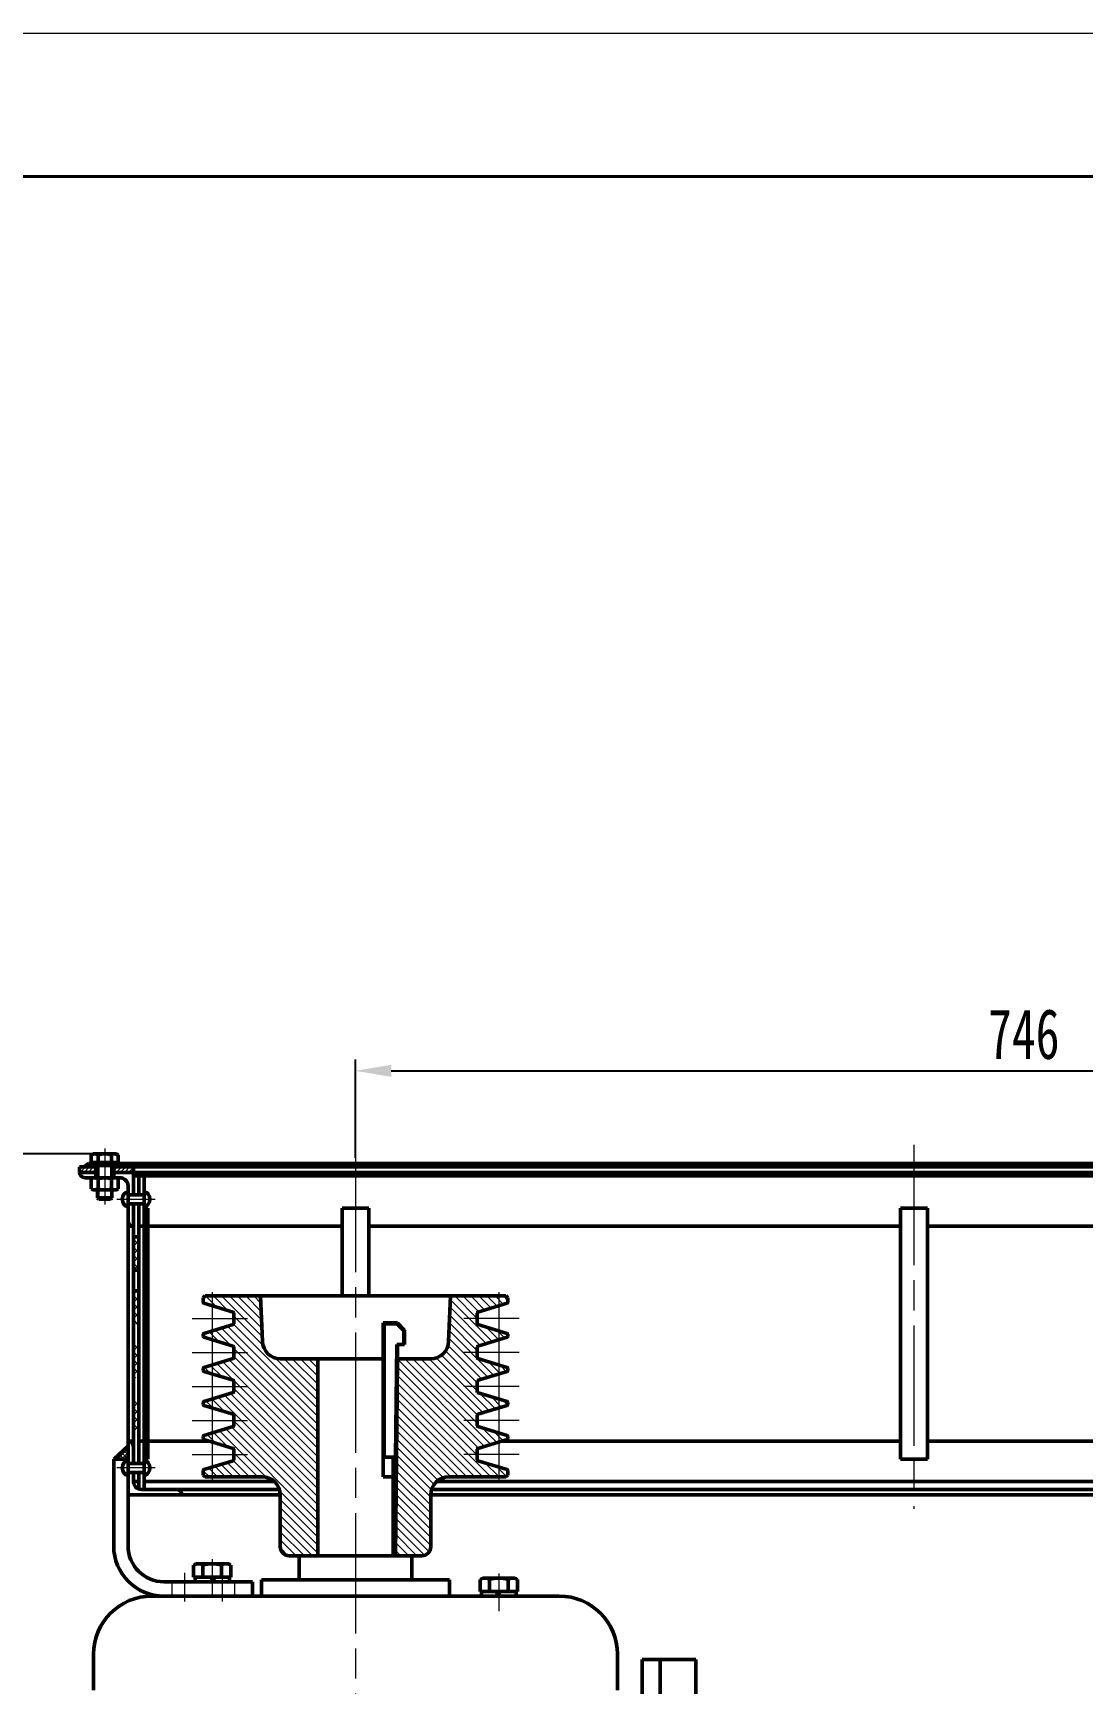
# Model space of a CAD drawing. Header units: millimetres. Extents: x 17368 to 100025, y -24769 to 12950.
# Drawn here: x 45430.4 to 45503.7, y -8836.5 to -8721.3 of the extents above; entities that cross this region are included whole.
import ezdxf

# ---------------------------------------------------------------- set-up
doc = ezdxf.new("R2010")
doc.units = ezdxf.units.MM
doc.header["$LTSCALE"] = 2.8
for name, pattern in [('AM_ISO08W050', [18, 12, -1.5, 3, -1.5]), ('AM_ISO08W050x2', [9, 6, -0.75, 1.5, -0.75]), ('YSYWPCG_HIDDEN', [0.375, 0.25, -0.125])]:
    doc.linetypes.add(name, pattern=pattern)
doc.layers.get('0').update_dxf_attribs({"lineweight": 50})
doc.layers.get('Defpoints').update_dxf_attribs({"lineweight": 50})
for name, color, linetype, lineweight in [('5', 5, 'Continuous', 40), ('9', 3, 'Continuous', 15), ('AM_0N', 7, 'Continuous', 50), ('AM_4N', 3, 'Continuous', 15), ('AM_7N', 4, 'AM_ISO08W050', 15), ('bhatch', 5, 'Continuous', 15), ('细实线', 5, 'Continuous', 15)]:
    doc.layers.add(name, color=color, linetype=linetype, lineweight=lineweight)
doc.styles.add('仿宋体', font='', dxfattribs={"width": 0.7, "height": 3.5})
doc.styles.get('仿宋体').set_extended_font_data('FangSong_GB2312')
doc.dimstyles.new('ISO-25', dxfattribs={"dimtxt": 3.5, "dimasz": 2.5, "dimexe": 1.25, "dimexo": 0.625, "dimtad": 1, "dimdsep": 46, "dimtxsty": '仿宋体', "dimcen": 2.5, "dimadec": 0, "dimazin": 0, "dimtfac": 1, "dimtmove": 0, "dimatfit": 1, "dimfxl": 0, "dimarcsym": 0})

# ---------------------------------------------------------------- blocks, each defined once
blk = doc.blocks.new('*D1254')
at = {"layer": 'Defpoints', "color": 0, "lineweight": 15}
for p in [(45360.08, -8799.55), (45435.41, -8799.55), (45464.29, -9383.66)]:
    blk.add_point(p, dxfattribs=at)
at = {"layer": '细实线', "color": 0, "lineweight": -2}
for p, q in [((45434.79, -8799.55), (45359.28, -8799.55)), ((45360.08, -9381.16), (45360.08, -8802.05)), ((45463.66, -9383.66), (45359.28, -9383.66))]:
    blk.add_line(p, q, dxfattribs=at)
at = {"layer": '细实线', "color": 0, "lineweight": 15}
for points in [[(45359.66, -8802.05), (45360.5, -8802.05), (45360.08, -8799.55)], [(45359.66, -9381.16), (45360.5, -9381.16), (45360.08, -9383.66)]]:
    blk.add_solid(points, dxfattribs=at)
at = {"layer": '细实线', "color": 0, "lineweight": 15, "insert": (45357.53, -9091.6), "char_height": 3.5, "attachment_point": 5, "rotation": 90, "style": '仿宋体'}
blk.add_mtext('～4670', dxfattribs=at)
blk = doc.blocks.new('*D1310')
at = {"layer": 'Defpoints', "color": 0, "lineweight": 15}
for p in [(45546.16, -8793.75), (45452.91, -8800.46), (45546.16, -8803.56)]:
    blk.add_point(p, dxfattribs=at)
at = {"layer": '细实线', "color": 0, "lineweight": -2}
for p, q in [((45452.91, -8799.83), (45452.91, -8792.95)), ((45455.41, -8793.75), (45543.66, -8793.75)), ((45546.16, -8802.93), (45546.16, -8792.95))]:
    blk.add_line(p, q, dxfattribs=at)
at = {"layer": '细实线', "color": 0, "lineweight": 15}
for points in [[(45455.41, -8793.33), (45455.41, -8794.17), (45452.91, -8793.75)], [(45543.66, -8793.33), (45543.66, -8794.17), (45546.16, -8793.75)]]:
    blk.add_solid(points, dxfattribs=at)
at = {"layer": '细实线', "color": 0, "lineweight": 15, "insert": (45499.54, -8791.2), "char_height": 3.5, "attachment_point": 5, "style": '仿宋体'}
blk.add_mtext('746', dxfattribs=at)

msp = doc.modelspace()

# ---------------------------------------------------------------- hatches: boundary and pattern name
at = {"layer": 'bhatch', "lineweight": 15}
h = msp.add_hatch(dxfattribs=at)
h.set_pattern_fill('ANSI31', color=256, scale=0.125, angle=-90, style=0)
h.set_pattern_definition([(315, (45564.34146, -4533.8406), (0.280633004, 0.280633004), [])])
h.paths.add_polyline_path([(45462.91271, -8810.14745), (45463.49348, -8809.96989, 0.329750547), (45463.53771, -8809.91012), (45463.53771, -8809.58495), (45463.41271, -8809.45995), (45462.91271, -8809.45995)])
h.paths.add_polyline_path([(45462.91271, -8811.89745), (45462.91271, -8812.52245), (45463.49348, -8812.34489, 0.329750547), (45463.53771, -8812.28512), (45463.53771, -8812.13478, 0.329750547), (45463.49348, -8812.07501)])
h.paths.add_polyline_path([(45462.91271, -8814.27245), (45462.91271, -8814.89745), (45463.49348, -8814.71989, 0.329750547), (45463.53771, -8814.66012), (45463.53771, -8814.50978, 0.329750547), (45463.49348, -8814.45001)])
h.paths.add_polyline_path([(45462.91271, -8816.64745), (45462.91271, -8817.27245), (45463.49348, -8817.09489, 0.329750547), (45463.53771, -8817.03512), (45463.53771, -8816.88478, 0.329750547), (45463.49348, -8816.82501)])
h.paths.add_polyline_path([(45463.49348, -8819.46989, 0.329750547), (45463.53771, -8819.41012), (45463.53771, -8819.25978, 0.329750547), (45463.49348, -8819.20001), (45462.91271, -8819.02245), (45462.91271, -8819.64745)])
h.paths.add_polyline_path([(45462.91271, -8822.08495), (45463.41271, -8822.08495), (45463.53771, -8821.95995), (45463.53771, -8821.63478, 0.329750547), (45463.49348, -8821.57501), (45462.91271, -8821.39745)])
h.paths.add_polyline_path([(45462.91271, -8822.08495), (45462.91271, -8821.39745), (45461.45693, -8820.95237, -0.329750547), (45461.41271, -8820.89261), (45461.41271, -8820.15229, -0.329750547), (45461.45693, -8820.09252), (45462.91271, -8819.64745), (45462.91271, -8819.02245), (45461.45693, -8818.57737, -0.329750547), (45461.41271, -8818.51761), (45461.41271, -8817.77729, -0.329750547), (45461.45693, -8817.71752), (45462.91271, -8817.27245), (45462.91271, -8816.64745), (45461.41271, -8816.18885), (45461.41271, -8815.35605), (45462.91271, -8814.89745), (45462.91271, -8814.27245), (45461.45693, -8813.82737, -0.329750547), (45461.41271, -8813.76761), (45461.41271, -8813.02729, -0.329750547), (45461.45693, -8812.96752), (45462.91271, -8812.52245), (45462.91271, -8811.89745), (45461.45693, -8811.45237, -0.329750547), (45461.41271, -8811.39261), (45461.41271, -8810.65229, -0.329750547), (45461.45693, -8810.59252), (45462.91271, -8810.14745), (45462.91271, -8809.45995), (45459.53771, -8809.45995), (45459.41071, -8812.63491, -0.402551966), (45458.16171, -8813.83495), (45455.83771, -8813.83495), (45455.70021, -8827.58495), (45457.53771, -8827.58495, 0.414213562), (45458.16271, -8826.95995), (45458.16271, -8823.33495, -0.414213562), (45459.41271, -8822.08495)])
h.paths.add_polyline_path([(45450.28771, -8813.83495), (45447.6637, -8813.83495, -0.402551966), (45446.4147, -8812.63491), (45446.28771, -8809.45995), (45442.91271, -8809.45995), (45442.91271, -8810.14745), (45444.36848, -8810.59252, -0.329750547), (45444.41271, -8810.65229), (45444.41271, -8811.39261, -0.329750547), (45444.36848, -8811.45237), (45442.91271, -8811.89745), (45442.91271, -8812.52245), (45444.36848, -8812.96752, -0.329750547), (45444.41271, -8813.02729), (45444.41271, -8813.76761, -0.329750547), (45444.36848, -8813.82737), (45442.91271, -8814.27245), (45442.91271, -8814.89745), (45444.36848, -8815.34252, -0.329750547), (45444.41271, -8815.40229), (45444.41271, -8816.14261, -0.329750547), (45444.36848, -8816.20237), (45442.91271, -8816.64745), (45442.91271, -8817.27245), (45444.36848, -8817.71752, -0.329750547), (45444.41271, -8817.77729), (45444.41271, -8818.51761, -0.329750547), (45444.36848, -8818.57737), (45442.91271, -8819.02245), (45442.91271, -8819.64745), (45444.36848, -8820.09252, -0.329750547), (45444.41271, -8820.15229), (45444.41271, -8820.89261, -0.329750547), (45444.36848, -8820.95237), (45442.91271, -8821.39745), (45442.91271, -8822.08495), (45446.41271, -8822.08495, -0.414213562), (45447.66271, -8823.33495), (45447.66271, -8826.95995, 0.414213562), (45448.28771, -8827.58495), (45450.28771, -8827.58495)])
h.paths.add_polyline_path([(45442.91271, -8819.02245), (45442.33193, -8819.20001, 0.329750547), (45442.28771, -8819.25978), (45442.28771, -8819.41012, 0.329750547), (45442.33193, -8819.46989), (45442.91271, -8819.64745)])
h.paths.add_polyline_path([(45442.91271, -8821.39745), (45442.33193, -8821.57501, 0.329750547), (45442.28771, -8821.63478), (45442.28771, -8821.95995), (45442.41271, -8822.08495), (45442.91271, -8822.08495)])
h.paths.add_polyline_path([(45442.91271, -8816.64745), (45442.33193, -8816.82501, 0.329750547), (45442.28771, -8816.88478), (45442.28771, -8817.03512, 0.329750547), (45442.33193, -8817.09489), (45442.91271, -8817.27245)])
h.paths.add_polyline_path([(45442.91271, -8814.27245), (45442.33193, -8814.45001, 0.329750547), (45442.28771, -8814.50978), (45442.28771, -8814.66012, 0.329750547), (45442.33193, -8814.71989), (45442.91271, -8814.89745)])
h.paths.add_polyline_path([(45442.33193, -8812.07501, 0.329750547), (45442.28771, -8812.13478), (45442.28771, -8812.28512, 0.329750547), (45442.33193, -8812.34489), (45442.91271, -8812.52245), (45442.91271, -8811.89745)])
h.paths.add_polyline_path([(45442.91271, -8809.45995), (45442.41271, -8809.45995), (45442.28771, -8809.58495), (45442.28771, -8809.91012, 0.329750547), (45442.33193, -8809.96989), (45442.91271, -8810.14745)])
at = {"layer": '细实线', "lineweight": 15}
h = msp.add_hatch(dxfattribs=at)
h.set_pattern_fill('ANSI31', color=256, scale=0.0625, style=0)
h.set_pattern_definition([(45, (39897.96026, -6902.03883), (-0.140316502, 0.140316502), [])])
h.paths.add_polyline_path([(45433.66271, -8800.45995), (45433.66271, -8800.83495), (45434.78771, -8800.83495), (45434.78771, -8800.45995)])
h.paths.add_polyline_path([(45437.41271, -8800.83495), (45437.41271, -8800.45995), (45436.03771, -8800.45995), (45436.03771, -8800.83495)])
h = msp.add_hatch(dxfattribs=at)
h.set_pattern_fill('ANSI37', color=256, scale=0.025, style=0)
h.set_pattern_definition([(45, (39897.96026, -6902.03883), (-0.0561266008, 0.0561266008), []), (135, (39897.96026, -6902.03883), (-0.0561266008, -0.0561266008), [])])
h.paths.add_polyline_path([(45434.26963, -8800.20995), (45433.9643, -8800.45995), (45434.26963, -8800.45995)])
h = msp.add_hatch(dxfattribs=at)
h.set_pattern_fill('ANSI37', color=256, scale=0.625, style=0)
h.set_pattern_definition([(45, (39897.9603, -6902.0388), (-1.403165, 1.403165), []), (135, (39897.9603, -6902.0388), (-1.403165, -1.403165), [])])
h.paths.add_polyline_path([(45434.78771, -8800.20995), (45434.26963, -8800.20995), (45434.26963, -8800.45995), (45434.78771, -8800.45995)])
h.paths.add_polyline_path([(45452.91271, -8800.20995), (45437.03771, -8800.20995), (45436.03771, -8800.20995), (45436.03771, -8800.45995), (45437.41271, -8800.45995), (45442.41271, -8800.45995), (45452.91271, -8800.45995)])
h.paths.add_polyline_path([(45546.16271, -8800.20995), (45452.91271, -8800.20995), (45452.91271, -8800.45995), (45546.16271, -8800.45995)])
h.paths.add_polyline_path([(45594.18079, -8800.20995), (45593.66271, -8800.20995), (45593.66271, -8800.45995), (45594.18079, -8800.45995)])
h.paths.add_polyline_path([(45592.41271, -8800.20995), (45546.16271, -8800.20995), (45546.16271, -8800.45995), (45591.41271, -8800.45995), (45592.41271, -8800.45995)])
h = msp.add_hatch(dxfattribs=at)
h.set_pattern_fill('ANSI37', color=256, scale=0.125, style=0)
h.set_pattern_definition([(45, (39897.96026, -7077.03828), (-0.280633004, 0.280633004), []), (135, (39897.96026, -7077.03828), (-0.280633004, -0.280633004), [])])
h.paths.add_polyline_path([(45437.41271, -8805.33495), (45437.41271, -8807.6564), (45437.78771, -8807.6564), (45437.78771, -8805.33495)])
h.paths.add_polyline_path([(45437.41271, -8809.10282), (45437.41271, -8811.42425), (45437.78771, -8811.42425), (45437.78771, -8809.10282)])
h.paths.add_polyline_path([(45437.78771, -8812.87067), (45437.41271, -8812.87067), (45437.41271, -8815.1921), (45437.78771, -8815.1921)])
h.paths.add_polyline_path([(45437.41271, -8818.95995), (45437.78771, -8818.95995), (45437.78771, -8816.63852), (45437.41271, -8816.63852)])
h = msp.add_hatch(dxfattribs=at)
h.set_pattern_fill('ANSI37', color=256, scale=0.0625, style=0)
h.set_pattern_definition([(45, (39897.96026, -7077.03828), (-0.140316502, 0.140316502), []), (135, (39897.96026, -7077.03828), (-0.140316502, -0.140316502), [])])
h.paths.add_polyline_path([(45437.03771, -8820.83495), (45437.03771, -8819.91576), (45436.03771, -8820.83495)])

# ---------------------------------------------------------------- linework, layer by layer
for p, q in [((45442.41271, -8809.45995), (45442.28771, -8809.58495)), ((45442.28771, -8809.58495), (45442.28771, -8809.91012)), ((45444.36848, -8810.59252), (45442.33193, -8809.96989)), ((45463.41271, -8809.45995), (45442.41271, -8809.45995)), ((45446.4147, -8812.63491), (45446.28771, -8809.45995)), ((45459.41071, -8812.63491), (45459.53771, -8809.45995)), ((45461.45693, -8810.59252), (45463.49348, -8809.96989)), ((45463.53771, -8809.58495), (45463.41271, -8809.45995)), ((45463.53771, -8809.58495), (45463.53771, -8809.91012)), ((45444.41271, -8810.65229), (45444.41271, -8811.39261)), ((45461.41271, -8810.65229), (45461.41271, -8811.39261)), ((45442.28771, -8812.13478), (45442.28771, -8812.28512)), ((45444.36848, -8811.45237), (45442.33193, -8812.07501)), ((45454.83771, -8811.33495), (45454.83771, -8820.70995)), ((45454.83771, -8811.33495), (45455.83771, -8811.33495)), ((45454.83771, -8811.33495), (45454.90021, -8811.39745)), ((45454.90021, -8811.39745), (45455.81182, -8811.39745)), ((45454.90021, -8811.39745), (45454.90021, -8820.70995)), ((45455.83771, -8811.33495), (45455.81182, -8811.39745)), ((45455.81182, -8811.39745), (45456.27521, -8811.86084)), ((45455.83771, -8811.33495), (45456.33771, -8811.83495)), ((45456.33771, -8811.83495), (45456.27521, -8811.86084)), ((45456.27521, -8811.86084), (45456.27521, -8812.83495)), ((45456.33771, -8811.83495), (45456.33771, -8812.83495)), ((45461.45693, -8811.45237), (45463.49348, -8812.07501)), ((45463.53771, -8812.13478), (45463.53771, -8812.28512)), ((45444.36848, -8812.96752), (45442.33193, -8812.34489)), ((45444.41271, -8813.02729), (45444.41271, -8813.76761)), ((45455.70645, -8820.70995), (45455.78521, -8812.83432)), ((45455.76896, -8820.70995), (45455.84771, -8812.83495)), ((45455.7852, -8812.83495), (45456.33771, -8812.83495)), ((45461.41271, -8813.02729), (45461.41271, -8813.76761)), ((45461.45693, -8812.96752), (45463.49348, -8812.34489)), ((45442.28771, -8814.50978), (45442.28771, -8814.66012)), ((45444.36848, -8813.82737), (45442.33193, -8814.45001)), ((45454.83771, -8813.83495), (45447.6637, -8813.83495)), ((45449.91271, -8813.83495), (45454.83771, -8813.83495)), ((45450.28771, -8827.58495), (45450.28771, -8813.83495)), ((45450.28771, -8813.83495), (45450.28771, -8827.58495)), ((45455.70021, -8827.58495), (45455.83771, -8813.83495)), ((45458.16171, -8813.83495), (45455.83771, -8813.83495)), ((45461.45693, -8813.82737), (45463.49348, -8814.45001)), ((45463.53771, -8814.50978), (45463.53771, -8814.66012)), ((45444.36848, -8815.34252), (45442.33193, -8814.71989)), ((45444.41271, -8815.40229), (45444.41271, -8816.14261)), ((45461.41271, -8815.35605), (45463.49348, -8814.71989)), ((45461.41271, -8815.35605), (45461.41271, -8816.18885)), ((45442.28771, -8816.88478), (45442.28771, -8817.03512)), ((45444.36848, -8816.20237), (45442.33193, -8816.82501)), ((45461.41271, -8816.18885), (45463.49348, -8816.82501)), ((45463.53771, -8816.88478), (45463.53771, -8817.03512)), ((45444.36848, -8817.71752), (45442.33193, -8817.09489)), ((45444.41271, -8817.77729), (45444.41271, -8818.51761)), ((45461.41271, -8817.77729), (45461.41271, -8818.51761)), ((45461.45693, -8817.71752), (45463.49348, -8817.09489)), ((45444.36848, -8818.57737), (45442.33193, -8819.20001)), ((45461.45693, -8818.57737), (45463.49348, -8819.20001)), ((45442.28771, -8819.25978), (45442.28771, -8819.41012)), ((45444.36848, -8820.09252), (45442.33193, -8819.46989)), ((45444.41271, -8820.15229), (45444.41271, -8820.89261)), ((45461.41271, -8820.15229), (45461.41271, -8820.89261)), ((45461.45693, -8820.09252), (45463.49348, -8819.46989)), ((45463.53771, -8819.25978), (45463.53771, -8819.41012)), ((45444.36848, -8820.95237), (45442.33193, -8821.57501)), ((45454.83771, -8820.70995), (45454.83771, -8822.08495)), ((45454.83771, -8820.70995), (45455.76896, -8820.70995)), ((45455.53771, -8820.70995), (45455.53771, -8827.58495)), ((45455.53771, -8820.70995), (45455.53771, -8827.58495)), ((45461.45693, -8820.95237), (45463.49348, -8821.57501)), ((45442.28771, -8821.63478), (45442.28771, -8821.95995)), ((45442.41271, -8822.08495), (45442.28771, -8821.95995)), ((45446.41271, -8822.08495), (45442.41271, -8822.08495)), ((45454.83771, -8822.08495), (45455.53771, -8822.08495)), ((45463.41271, -8822.08495), (45459.41271, -8822.08495)), ((45463.53771, -8821.95995), (45463.41271, -8822.08495)), ((45463.53771, -8821.63478), (45463.53771, -8821.95995)), ((45447.66271, -8823.33495), (45447.66271, -8826.95995)), ((45458.16271, -8823.33495), (45458.16271, -8826.95995)), ((45457.53771, -8827.58495), (45448.28771, -8827.58495)), ((45448.97521, -8827.58495), (45456.85021, -8827.58495)), ((45448.97521, -8829.27245), (45448.97521, -8827.58495)), ((45456.85021, -8827.58495), (45456.85021, -8829.27245)), ((45446.35021, -8829.27245), (45459.47521, -8829.27245)), ((45446.35021, -8830.39745), (45446.35021, -8829.27245)), ((45459.47521, -8829.27245), (45459.47521, -8830.39745)), ((45438.69396, -8830.39745), (45467.13146, -8830.39745)), ((45434.63146, -8836.95995), (45434.63146, -8834.45995)), ((45471.19396, -8834.45995), (45471.19396, -8836.95995))]:
    msp.add_line(p, q)
at = {"color": 7}
for p, q in [((45437.03771, -8818.95995), (45437.03771, -8820.33495)), ((45436.03771, -8820.83495), (45436.03771, -8826.89745)), ((45437.03771, -8821.33495), (45437.03771, -8826.89745)), ((45445.72521, -8829.39745), (45439.53771, -8829.39745)), ((45445.72521, -8830.39745), (45445.72521, -8829.39745)), ((45439.53771, -8830.39745), (45445.72521, -8830.39745))]:
    msp.add_line(p, q, dxfattribs=at)
at = {"color": 7, "ltscale": 40}
for p, q in [((45472.91271, -8894.83495), (45472.91271, -8834.83495)), ((45472.91271, -8834.83495), (45476.66271, -8834.83495)), ((45474.16271, -8834.83495), (45474.16271, -8894.83495)), ((45476.66271, -8834.83495), (45476.66271, -8849.20995))]:
    msp.add_line(p, q, dxfattribs=at)
for centre, radius, start, end in [((45442.35021, -8809.91012), 0.0625, 180, 253), ((45463.47521, -8809.91012), 0.0625, 287, 0), ((45444.35021, -8810.65229), 0.0625, 0, 73), ((45461.47521, -8810.65229), 0.0625, 107, 180), ((45442.35021, -8812.13478), 0.0625, 107, 180), ((45442.35021, -8812.28512), 0.0625, 180, 253), ((45444.35021, -8811.39261), 0.0625, 287, 0), ((45461.47521, -8811.39261), 0.0625, 180, 253), ((45463.47521, -8812.13478), 0.0625, 0, 73), ((45463.47521, -8812.28512), 0.0625, 287, 0), ((45444.35021, -8813.02729), 0.0625, 0, 73), ((45447.6637, -8812.58495), 1.25, 182.29061, 270), ((45458.16171, -8812.58495), 1.25, 270, 357.70939), ((45461.47521, -8813.02729), 0.0625, 107, 180), ((45442.35021, -8814.50978), 0.0625, 107, 180), ((45444.35021, -8813.76761), 0.0625, 287, 0), ((45461.47521, -8813.76761), 0.0625, 180, 253), ((45463.47521, -8814.50978), 0.0625, 0, 73), ((45442.35021, -8814.66012), 0.0625, 180, 253), ((45444.35021, -8815.40229), 0.0625, 0, 73), ((45463.47521, -8814.66012), 0.0625, 287, 0), ((45442.35021, -8816.88478), 0.0625, 107, 180), ((45444.35021, -8816.14261), 0.0625, 287, 0), ((45463.47521, -8816.88478), 0.0625, 0, 73), ((45442.35021, -8817.03512), 0.0625, 180, 253), ((45444.35021, -8817.77729), 0.0625, 0, 73), ((45461.47521, -8817.77729), 0.0625, 107, 180), ((45463.47521, -8817.03512), 0.0625, 287, 0), ((45442.35021, -8819.25978), 0.0625, 107, 180), ((45444.35021, -8818.51761), 0.0625, 287, 0), ((45461.47521, -8818.51761), 0.0625, 180, 253), ((45463.47521, -8819.25978), 0.0625, 0, 73), ((45442.35021, -8819.41012), 0.0625, 180, 253), ((45444.35021, -8820.15229), 0.0625, 0, 73), ((45461.47521, -8820.15229), 0.0625, 107, 180), ((45463.47521, -8819.41012), 0.0625, 287, 0), ((45444.35021, -8820.89261), 0.0625, 287, 0), ((45461.47521, -8820.89261), 0.0625, 180, 253), ((45442.35021, -8821.63478), 0.0625, 107, 180), ((45446.41271, -8823.33495), 1.25, 0, 90), ((45459.41271, -8823.33495), 1.25, 90, 180), ((45463.47521, -8821.63478), 0.0625, 0, 73), ((45448.28771, -8826.95995), 0.625, 180, 270), ((45457.53771, -8826.95995), 0.625, 270, 0), ((45438.69396, -8834.45995), 4.0625, 90, 180), ((45467.13146, -8834.45995), 4.0625, 0, 90)]:
    msp.add_arc(centre, radius, start, end)
at = {"color": 7}
for radius in [3.5, 2.5]:
    msp.add_arc((45439.53771, -8826.89745), radius, 180, 270, dxfattribs=at)
at = {"layer": '5', "color": 7}
msp.add_line((45326.9977, -8731.338), (45885.9977, -8731.338), dxfattribs=at)
at = {"layer": '9', "color": 7}
msp.add_line((45301.9977, -8721.338), (45895.9977, -8721.338), dxfattribs=at)
at = {"layer": 'AM_0N', "extrusion": (0.5, -0.866025, 0)}
for p, q in [((45434.47427, -8799.62016), (45434.60021, -8799.54745)), ((45434.47427, -8801.28266), (45434.60021, -8801.20995)), ((45436.35114, -8801.98724), (45436.22521, -8802.05995)), ((45441.61333, -8828.24812), (45441.78771, -8828.14745)), ((45461.61333, -8829.24812), (45461.78771, -8829.14745))]:
    msp.add_line(p, q, dxfattribs=at)
at = {"layer": 'AM_0N', "extrusion": (1, -1.83691e-16, 0)}
for p, q in [((45434.47427, -8799.62016), (45434.47427, -8800.13495)), ((45434.94336, -8799.62016), (45434.94336, -8800.13495)), ((45435.88205, -8799.62016), (45435.88205, -8800.13495)), ((45436.35114, -8799.62016), (45436.35114, -8800.13495)), ((45434.68771, -8800.13495), (45434.68771, -8800.20995)), ((45434.91271, -8800.3662), (45434.91271, -8800.20995)), ((45434.91271, -8800.3662), (45434.91271, -8801.20995)), ((45435.91271, -8800.3662), (45435.91271, -8800.20995)), ((45435.91271, -8800.3662), (45435.91271, -8801.20995)), ((45436.13771, -8800.13495), (45436.13771, -8800.20995)), ((45434.47427, -8801.28266), (45434.47427, -8801.98724)), ((45434.94349, -8801.28266), (45434.94349, -8801.98724)), ((45435.88192, -8801.28266), (45435.88192, -8801.98724)), ((45436.35114, -8801.28266), (45436.35114, -8801.98724)), ((45434.91271, -8802.05995), (45434.91271, -8802.6141)), ((45435.91271, -8802.05995), (45435.91271, -8802.6141))]:
    msp.add_line(p, q, dxfattribs=at)
at = {"layer": 'AM_0N', "extrusion": (-1.83691e-16, -1, 0)}
for p, q in [((45436.22521, -8799.54745), (45434.60021, -8799.54745)), ((45434.47427, -8800.13495), (45434.68771, -8800.13495)), ((45434.68771, -8800.13495), (45436.13771, -8800.13495)), ((45434.91271, -8800.20995), (45434.68771, -8800.20995)), ((45435.91271, -8800.20995), (45434.91271, -8800.20995)), ((45434.91271, -8800.3662), (45435.91271, -8800.3662)), ((45436.13771, -8800.20995), (45435.91271, -8800.20995)), ((45436.13771, -8800.13495), (45436.35114, -8800.13495)), ((45436.22521, -8801.20995), (45434.60021, -8801.20995)), ((45436.22521, -8802.05995), (45434.60021, -8802.05995)), ((45434.91271, -8802.6141), (45435.91271, -8802.6141)), ((45435.00856, -8802.70995), (45435.81685, -8802.70995))]:
    msp.add_line(p, q, dxfattribs=at)
at = {"layer": 'AM_0N', "extrusion": (-0.5, -0.866025, 0)}
for p, q in [((45436.35114, -8799.62016), (45436.22521, -8799.54745)), ((45436.35114, -8801.28266), (45436.22521, -8801.20995)), ((45434.47427, -8801.98724), (45434.60021, -8802.05995)), ((45444.21208, -8828.24812), (45444.03771, -8828.14745)), ((45464.21208, -8829.24812), (45464.03771, -8829.14745))]:
    msp.add_line(p, q, dxfattribs=at)
at = {"layer": 'AM_0N', "extrusion": (0, -1, 0)}
for p, q in [((45433.66271, -8800.45995), (45434.91271, -8800.45995)), ((45434.26963, -8800.20995), (45437.41271, -8800.20995)), ((45435.91271, -8800.45995), (45437.41271, -8800.45995)), ((45433.66271, -8800.83495), (45434.91271, -8800.83495)), ((45434.91271, -8800.83495), (45433.66271, -8800.83495)), ((45436.47521, -8801.20995), (45434.03771, -8801.20995)), ((45592.53771, -8800.83495), (45435.91271, -8800.83495)), ((45435.91271, -8800.83495), (45437.41271, -8800.83495))]:
    msp.add_line(p, q, dxfattribs=at)
at = {"layer": 'AM_0N'}
for p, q in [((45433.66271, -8800.45995), (45433.66271, -8800.83495)), ((45434.26963, -8800.20995), (45433.9643, -8800.45995)), ((45434.26963, -8800.20995), (45434.26963, -8800.45995)), ((45434.78771, -8800.20995), (45434.78771, -8800.83495)), ((45436.03771, -8800.20995), (45436.03771, -8800.83495)), ((45594.18079, -8800.20995), (45437.03771, -8800.20995)), ((45591.41271, -8800.45995), (45437.03771, -8800.45995)), ((45442.41271, -8800.45995), (45437.03771, -8800.45995)), ((45434.78771, -8800.83495), (45434.78771, -8801.20995)), ((45436.03771, -8800.83495), (45436.03771, -8801.20995)), ((45591.41271, -8800.83495), (45437.03771, -8800.83495)), ((45442.41271, -8800.83495), (45437.03771, -8800.83495)), ((45437.41271, -8800.83495), (45437.41271, -8802.39745)), ((45437.41271, -8801.08495), (45591.03771, -8801.08495)), ((45437.78771, -8801.08495), (45437.78771, -8802.39745)), ((45438.16271, -8801.08495), (45438.16271, -8804.91515)), ((45437.41271, -8803.02245), (45437.41271, -8804.91515)), ((45437.78771, -8803.02245), (45437.78771, -8804.91515)), ((45437.03771, -8804.20995), (45437.03771, -8804.91515)), ((45438.41271, -8803.33495), (45438.16271, -8803.33495)), ((45438.41271, -8803.33495), (45438.41271, -8804.91515)), ((45451.97521, -8803.33495), (45451.97521, -8804.91515)), ((45453.85021, -8803.33495), (45451.97521, -8803.33495)), ((45453.85021, -8803.33495), (45453.85021, -8804.91515)), ((45490.9409, -8803.33495), (45490.9409, -8804.91515)), ((45492.8159, -8803.33495), (45490.9409, -8803.33495)), ((45492.8159, -8803.33495), (45492.8159, -8804.91515)), ((45437.41271, -8804.58495), (45437.03771, -8804.58495)), ((45437.03771, -8804.91515), (45437.03771, -8819.64745)), ((45437.41271, -8804.91515), (45437.41271, -8819.95995)), ((45437.41271, -8805.33495), (45437.78771, -8805.33495)), ((45438.16271, -8804.58495), (45437.78771, -8804.58495)), ((45437.78771, -8804.91515), (45437.78771, -8821.14745)), ((45438.16271, -8804.91515), (45438.16271, -8822.95995)), ((45451.97521, -8804.58495), (45438.41271, -8804.58495)), ((45438.41271, -8804.91515), (45438.41271, -8820.83495)), ((45451.97521, -8804.91515), (45451.97521, -8809.45995)), ((45490.9409, -8804.58495), (45453.85021, -8804.58495)), ((45453.85021, -8804.91515), (45453.85021, -8809.45995)), ((45490.9409, -8804.91515), (45490.9409, -8820.83495)), ((45541.60021, -8804.58495), (45492.8159, -8804.58495)), ((45492.8159, -8804.91515), (45492.8159, -8820.83495)), ((45437.41271, -8807.6564), (45437.78771, -8807.6564)), ((45437.41271, -8809.10282), (45437.78771, -8809.10282)), ((45436.03771, -8820.83495), (45437.03771, -8819.91576)), ((45437.41271, -8819.58495), (45437.03771, -8819.58495)), ((45438.16271, -8819.58495), (45437.78771, -8819.58495)), ((45442.70828, -8819.58495), (45438.41271, -8819.58495)), ((45490.9409, -8819.58495), (45463.11713, -8819.58495)), ((45506.60619, -8819.58495), (45492.8159, -8819.58495)), ((45437.03771, -8820.83495), (45436.03771, -8820.83495)), ((45438.41271, -8820.83495), (45438.16271, -8820.83495)), ((45492.8159, -8820.83495), (45490.9409, -8820.83495)), ((45437.41271, -8822.39745), (45437.78771, -8822.39745)), ((45437.78771, -8821.77245), (45437.78771, -8822.92778)), ((45438.16271, -8822.39745), (45447.2395, -8822.39745)), ((45458.58591, -8822.39745), (45492.8159, -8822.39745)), ((45492.8159, -8822.39745), (45537.06521, -8822.39745)), ((45447.66271, -8823.33495), (45437.03771, -8823.33495)), ((45447.60513, -8822.95995), (45437.97521, -8822.95995)), ((45539.35021, -8823.33495), (45458.16271, -8823.33495)), ((45537.08771, -8822.95995), (45458.22028, -8822.95995))]:
    msp.add_line(p, q, dxfattribs=at)
at = {"layer": 'AM_0N', "extrusion": (-1, 0, 0)}
for p, q in [((45437.41271, -8800.45995), (45437.41271, -8800.83495)), ((45437.03771, -8804.20995), (45437.03771, -8801.77245)), ((45437.41271, -8800.83495), (45437.41271, -8802.39745)), ((45437.41271, -8803.02245), (45437.41271, -8804.58495)), ((45437.03771, -8820.89182), (45437.03771, -8821.14745)), ((45437.03771, -8821.14745), (45437.03771, -8821.77245)), ((45438.16271, -8820.89182), (45438.16271, -8821.14745)), ((45438.16271, -8821.14745), (45438.16271, -8821.77245)), ((45437.03771, -8821.77245), (45437.03771, -8822.02807)), ((45438.16271, -8821.77245), (45438.16271, -8822.02807))]:
    msp.add_line(p, q, dxfattribs=at)
at = {"layer": 'AM_0N', "extrusion": (-0.707107, -0.707107, 0)}
msp.add_line((45435.00856, -8802.70995), (45434.91271, -8802.6141), dxfattribs=at)
at = {"layer": 'AM_0N', "extrusion": (0.707107, -0.707107, 0)}
msp.add_line((45435.91271, -8802.6141), (45435.81685, -8802.70995), dxfattribs=at)
at = {"layer": 'AM_0N', "extrusion": (1, 0, 0)}
for p, q in [((45437.03771, -8802.14182), (45437.03771, -8802.39745)), ((45437.03771, -8802.39745), (45437.03771, -8803.02245)), ((45437.03771, -8803.02245), (45437.03771, -8803.27807)), ((45438.16271, -8802.14182), (45438.16271, -8802.39745)), ((45438.16271, -8802.39745), (45438.16271, -8803.02245)), ((45438.16271, -8803.02245), (45438.16271, -8803.27807)), ((45437.03771, -8823.33495), (45437.03771, -8819.58495)), ((45437.41271, -8819.95995), (45437.41271, -8821.14745)), ((45437.41271, -8821.77245), (45437.41271, -8822.39745))]:
    msp.add_line(p, q, dxfattribs=at)
at = {"layer": 'AM_0N', "extrusion": (0, 1, 0)}
for p, q in [((45438.16271, -8802.39745), (45437.03771, -8802.39745)), ((45438.16271, -8803.02245), (45437.03771, -8803.02245)), ((45437.03771, -8821.14745), (45438.16271, -8821.14745)), ((45437.03771, -8821.77245), (45438.16271, -8821.77245)), ((45440.78771, -8823.33495), (45437.03771, -8823.33495)), ((45437.97521, -8822.95995), (45440.41271, -8822.95995))]:
    msp.add_line(p, q, dxfattribs=at)
at = {"layer": 'AM_0N', "extrusion": (-1, 9.09556e-13, 0)}
for p, q in [((45441.61333, -8828.24812), (45441.61333, -8829.08495)), ((45442.26285, -8828.24812), (45442.26285, -8829.08495)), ((45443.56256, -8828.24812), (45443.56256, -8829.08495)), ((45444.21208, -8828.24812), (45444.21208, -8829.08495)), ((45441.71271, -8829.39745), (45441.71271, -8829.08495)), ((45444.11271, -8829.08495), (45444.11271, -8829.39745))]:
    msp.add_line(p, q, dxfattribs=at)
at = {"layer": 'AM_0N', "extrusion": (-9.09556e-13, -1, 0)}
for p, q in [((45441.78771, -8828.14745), (45444.03771, -8828.14745)), ((45442.16271, -8829.08495), (45441.61333, -8829.08495)), ((45441.71271, -8829.08495), (45442.95174, -8829.08495)), ((45442.16271, -8829.08495), (45443.66271, -8829.08495)), ((45443.66271, -8829.08495), (45442.16271, -8829.08495)), ((45443.07674, -8829.08495), (45444.11271, -8829.08495)), ((45444.21208, -8829.08495), (45443.66271, -8829.08495))]:
    msp.add_line(p, q, dxfattribs=at)
at = {"layer": 'AM_0N', "extrusion": (0.951057, -0.309017, 0)}
for p, q in [((45442.85021, -8829.39745), (45442.95174, -8829.08495)), ((45442.97521, -8829.39745), (45443.07674, -8829.08495))]:
    msp.add_line(p, q, dxfattribs=at)
at = {"layer": 'AM_0N', "extrusion": (1, -1.68364e-13, 0)}
for p, q in [((45461.61333, -8829.24812), (45461.61333, -8830.08495)), ((45462.26285, -8829.24812), (45462.26285, -8830.08495)), ((45463.56256, -8829.24812), (45463.56256, -8830.08495)), ((45464.21208, -8829.24812), (45464.21208, -8830.08495)), ((45461.71271, -8830.08495), (45461.71271, -8830.39745)), ((45464.11271, -8830.39745), (45464.11271, -8830.08495))]:
    msp.add_line(p, q, dxfattribs=at)
at = {"layer": 'AM_0N', "extrusion": (-1.68364e-13, -1, 0)}
for p, q in [((45464.03771, -8829.14745), (45461.78771, -8829.14745)), ((45461.61333, -8830.08495), (45462.16271, -8830.08495)), ((45462.74867, -8830.08495), (45461.71271, -8830.08495)), ((45463.66271, -8830.08495), (45462.16271, -8830.08495)), ((45462.16271, -8830.08495), (45463.66271, -8830.08495)), ((45464.11271, -8830.08495), (45462.87367, -8830.08495)), ((45463.66271, -8830.08495), (45464.21208, -8830.08495))]:
    msp.add_line(p, q, dxfattribs=at)
at = {"layer": 'AM_0N', "extrusion": (-0.951057, -0.309017, 0)}
for p, q in [((45462.85021, -8830.39745), (45462.74867, -8830.08495)), ((45462.97521, -8830.39745), (45462.87367, -8830.08495))]:
    msp.add_line(p, q, dxfattribs=at)
at = {"layer": 'AM_0N'}
for centre, radius, start, end in [((45434.70882, -8799.96211), 0.41466, 55.5531276, 115.5531276), ((45435.41271, -8801.09859), 1.55114, 72.387526, 107.612474), ((45436.11659, -8799.96211), 0.41466, 64.4468724, 124.4468724), ((45434.03771, -8800.83495), 0.375, 180, 270), ((45434.70888, -8801.6248), 0.41486, 55.5615306, 115.5615306), ((45435.41271, -8802.76031), 1.55036, 72.3830312, 107.6169688), ((45436.11653, -8801.6248), 0.41486, 64.4384694, 124.4384694), ((45436.47521, -8801.77245), 0.5625, 0, 90), ((45434.70888, -8801.64509), 0.41486, 244.4384694, 304.4384694), ((45435.41271, -8800.50959), 1.55036, 252.3830312, 287.6169688), ((45436.11653, -8801.64509), 0.41486, 235.5615306, 295.5615306), ((45437.24116, -8802.70995), 0.60346, 109.7035147, 250.2964853), ((45437.95925, -8802.70995), 0.60346, 289.7035147, 70.2964853), ((45437.41271, -8804.20995), 0.375, 180, 270), ((45437.03771, -8819.95995), 0.375, 0, 90), ((45437.24116, -8821.45995), 0.60346, 109.7035147, 250.2964853), ((45437.95925, -8821.45995), 0.60346, 289.7035147, 70.2964853), ((45437.97521, -8822.39745), 0.5625, 180, 270), ((45440.41271, -8823.33495), 0.375, 0, 90), ((45441.93809, -8828.72159), 0.57414, 55.5531276, 115.5531276), ((45442.91271, -8830.29518), 2.14773, 72.387526, 107.612474), ((45443.88732, -8828.72159), 0.57414, 64.4468724, 124.4468724), ((45461.93809, -8829.72159), 0.57414, 55.5531276, 115.5531276), ((45462.91271, -8831.29518), 2.14773, 72.387526, 107.612474), ((45463.88732, -8829.72159), 0.57414, 64.4468724, 124.4468724)]:
    msp.add_arc(centre, radius, start, end, dxfattribs=at)
at = {"layer": 'AM_4N', "lineweight": 15, "extrusion": (-0.852394, -0.522901, 0)}
msp.add_line((45435.00856, -8800.3662), (45434.91271, -8800.20995), dxfattribs=at)
at = {"layer": 'AM_4N', "lineweight": 15, "extrusion": (1, -1.83691e-16, 0)}
for p, q in [((45435.00856, -8800.3662), (45435.00856, -8801.20995)), ((45435.81685, -8800.3662), (45435.81685, -8801.20995)), ((45435.00856, -8802.05995), (45435.00856, -8802.70995)), ((45435.81685, -8802.05995), (45435.81685, -8802.70995))]:
    msp.add_line(p, q, dxfattribs=at)
at = {"layer": 'AM_4N', "lineweight": 15, "extrusion": (-0.852394, 0.522901, 0)}
msp.add_line((45435.81685, -8800.3662), (45435.91271, -8800.20995), dxfattribs=at)
at = {"layer": 'AM_4N', "linetype": 'YSYWPCG_HIDDEN', "lineweight": 15, "ltscale": 5}
for p, q in [((45440.10021, -8829.39745), (45440.10021, -8830.39745)), ((45444.47521, -8829.39745), (45444.47521, -8830.39745))]:
    msp.add_line(p, q, dxfattribs=at)
at = {"layer": 'AM_7N', "linetype": 'AM_ISO08W050x2', "lineweight": 15, "extrusion": (1, -1.83691e-16, 0)}
msp.add_line((45435.41271, -8799.17245), (45435.41271, -8803.08495), dxfattribs=at)
at = {"layer": 'AM_7N', "linetype": 'AM_ISO08W050x2', "lineweight": 15, "ltscale": 0.5}
for p, q in [((45452.91271, -8799.40515), (45452.91271, -8896.26707)), ((45491.8784, -8798.91648), (45491.8784, -8824.32179)), ((45440.97521, -8828.78798), (45440.97521, -8830.77876)), ((45443.60021, -8828.78798), (45443.60021, -8830.77876))]:
    msp.add_line(p, q, dxfattribs=at)
at = {"layer": 'AM_7N', "linetype": 'AM_ISO08W050x2', "lineweight": 15, "ltscale": 0.5, "extrusion": (0, 1, 0)}
for p, q in [((45436.26271, -8802.70995), (45438.93771, -8802.70995)), ((45438.93771, -8821.45995), (45436.26271, -8821.45995))]:
    msp.add_line(p, q, dxfattribs=at)
at = {"layer": 'AM_7N', "linetype": 'AM_ISO08W050x2', "lineweight": 15}
for p, q in [((45442.91271, -8809.1962), (45442.91271, -8822.3487)), ((45462.91271, -8809.1962), (45462.91271, -8822.3487)), ((45441.50271, -8811.02245), (45445.36571, -8811.02245)), ((45464.32271, -8811.02245), (45460.45971, -8811.02245)), ((45441.50271, -8813.39745), (45445.36571, -8813.39745)), ((45464.32271, -8813.39745), (45460.45971, -8813.39745)), ((45441.50271, -8815.77245), (45445.36571, -8815.77245)), ((45464.32271, -8815.77245), (45460.45971, -8815.77245)), ((45441.50271, -8818.14745), (45445.36571, -8818.14745)), ((45464.32271, -8818.14745), (45460.45971, -8818.14745)), ((45441.50271, -8820.52245), (45445.36571, -8820.52245)), ((45464.32271, -8820.52245), (45460.45971, -8820.52245))]:
    msp.add_line(p, q, dxfattribs=at)
at = {"layer": 'AM_7N', "linetype": 'AM_ISO08W050x2', "lineweight": 15, "extrusion": (-1, 9.09556e-13, 0)}
msp.add_line((45442.91271, -8827.81486), (45442.91271, -8830.45568), dxfattribs=at)
at = {"layer": 'AM_7N', "linetype": 'AM_ISO08W050x2', "lineweight": 15, "extrusion": (1, -1.68364e-13, 0)}
msp.add_line((45462.91271, -8828.81486), (45462.91271, -8831.45568), dxfattribs=at)
at = {"layer": 'bhatch', "lineweight": 15}
msp.add_line((45446.35021, -8829.77245), (45446.35021, -8830.39745), dxfattribs=at)

# ---------------------------------------------------------------- dimensions: what is measured, and where the dimension line sits
at = {"layer": '细实线', "lineweight": 15}
dim = msp.add_linear_dim(base=(45546.16271, -8793.7506), p1=(45452.91271, -8800.45995), p2=(45546.16271, -8803.5599), text='746', dimstyle='ISO-25', override={"dimexe": 0.8, "dimgap": 0.8}, dxfattribs=at)
dim.commit()
dim.dimension.update_dxf_attribs({"geometry": '*D1310', "text_midpoint": (45499.53771, -8791.2006)})
dim = msp.add_linear_dim(base=(45360.08079, -8799.54745), p1=(45464.28771, -9383.65872), p2=(45435.41271, -8799.54745), angle=90, text='～4670', dimstyle='ISO-25', override={"dimexe": 0.8, "dimgap": 0.8}, dxfattribs=at)
dim.commit()
dim.dimension.update_dxf_attribs({"geometry": '*D1254', "text_midpoint": (45357.53079, -9091.60308)})

doc.saveas('drawing.dxf')
